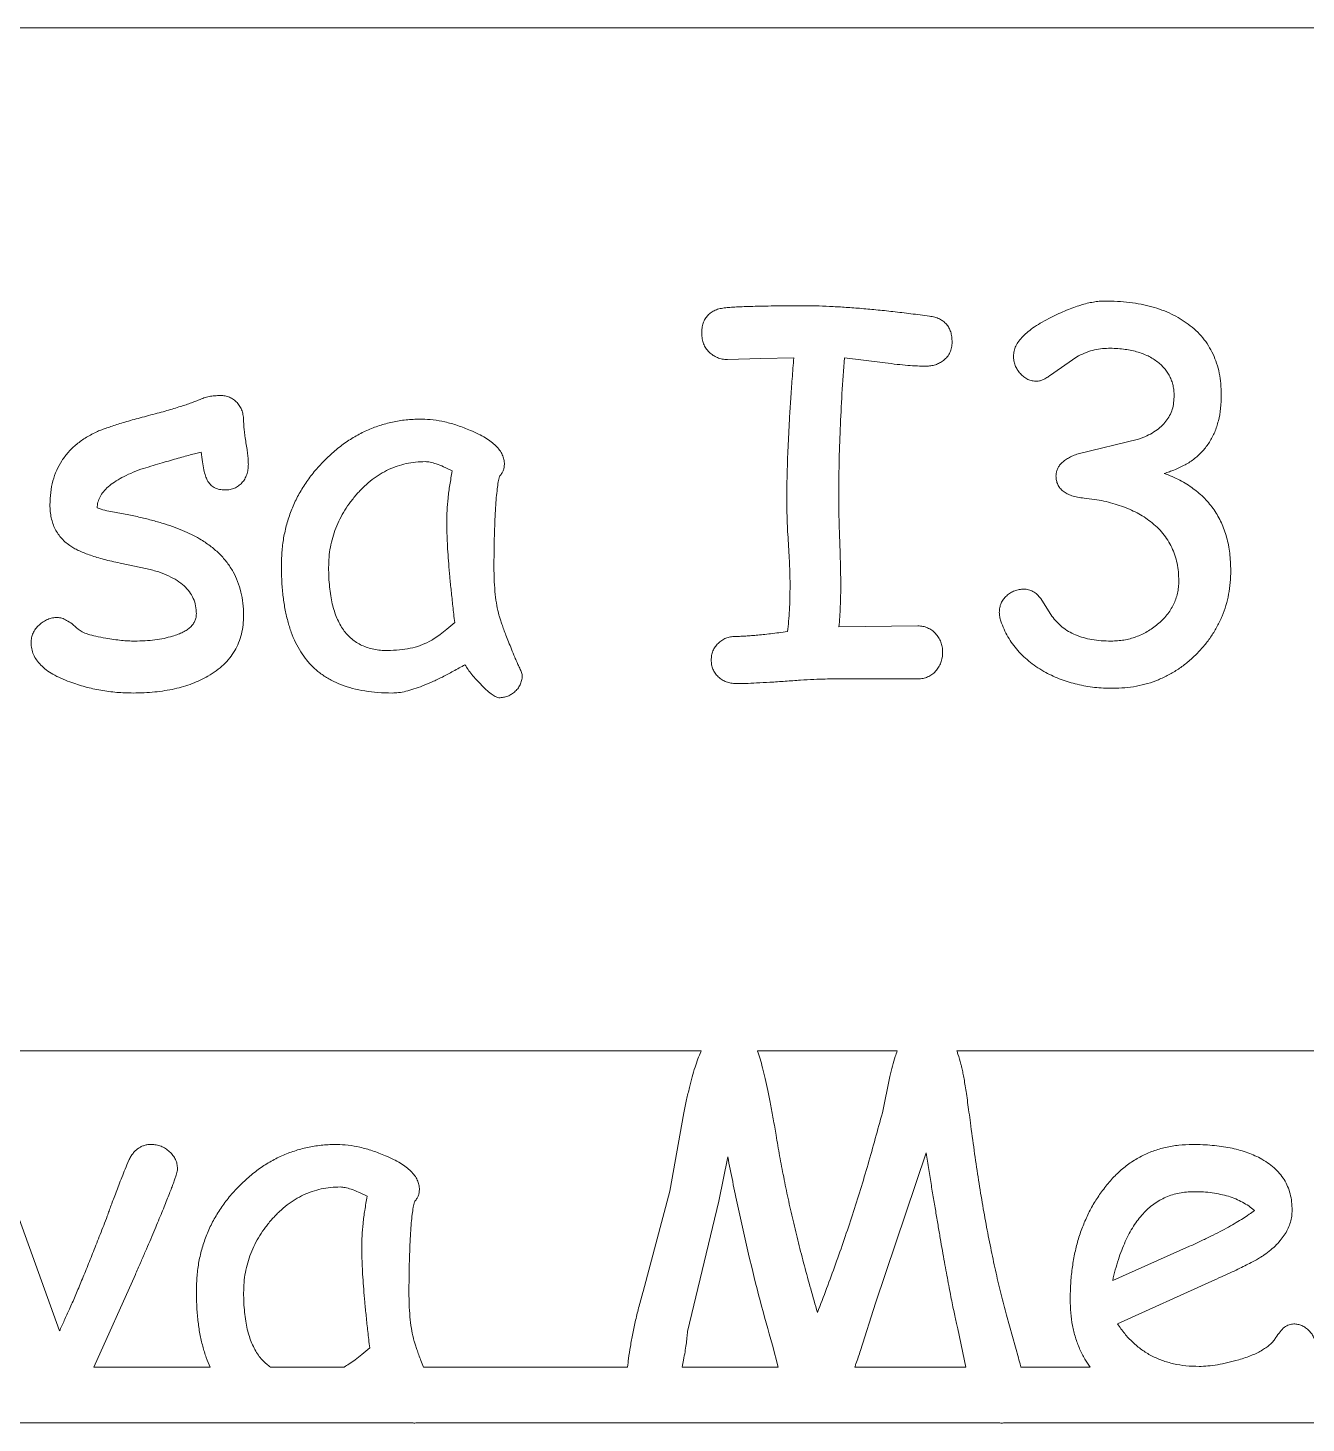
# Model space of a CAD drawing. Header units: millimetres. Extents: x 1474 to 2116, y 1544 to 1914.
# Drawn here: x 1626.9 to 1695.7, y 1838.9 to 1913.9 of the extents above; entities that cross this region are included whole.
import ezdxf

# ---------------------------------------------------------------- set-up
doc = ezdxf.new("R2010")
doc.units = ezdxf.units.MM

msp = doc.modelspace()

# ---------------------------------------------------------------- linework, layer by layer
at = {"color": 7, "linetype": 'Continuous', "lineweight": 15}
for p, q in [((1484.229, 1913.893), (1834.229, 1913.893)), ((1666.335, 1896.109), (1664.549, 1896.065)), ((1668.113, 1896.161), (1666.335, 1896.109)), ((1673.033, 1895.879), (1670.842, 1896.161)), ((1683.325, 1896.2), (1681.865, 1895.188)), ((1683.396, 1890.995), (1686.65, 1891.776)), ((1633.343, 1884.813), (1631.891, 1885.118)), ((1681.389, 1883.21), (1681.992, 1882.265)), ((1670.541, 1881.686), (1674.782, 1881.738)), ((1653.432, 1879.349), (1653.515, 1879.119)), ((1674.79, 1878.893), (1670.295, 1878.893)), ((1592.323, 1858.893), (1663.138, 1858.893)), ((1666.159, 1858.893), (1673.675, 1858.893)), ((1676.877, 1858.893), (1712.613, 1858.893)), ((1672.874, 1855.562), (1673.283, 1857.518)), ((1661.447, 1851.344), (1662.205, 1855.562)), ((1625.28, 1853.129), (1628.629, 1843.829)), ((1664.561, 1853.189), (1664.089, 1850.812)), ((1675.227, 1853.403), (1672.505, 1845.329)), ((1660.006, 1845.944), (1661.447, 1851.344)), ((1664.089, 1850.812), (1662.403, 1843.797)), ((1685.257, 1846.543), (1689.396, 1848.384)), ((1632.712, 1846.86), (1630.487, 1841.893)), ((1690.586, 1846.503), (1685.511, 1844.222)), ((1672.505, 1845.329), (1671.699, 1842.785)), ((1679.544, 1844.686), (1680.187, 1842.385)), ((1677.359, 1841.893), (1676.937, 1843.948)), ((1667.269, 1841.893), (1666.962, 1843.067)), ((1630.487, 1841.893), (1636.734, 1841.893)), ((1639.973, 1841.893), (1643.937, 1841.893)), ((1648.201, 1841.893), (1659.174, 1841.893)), ((1662.117, 1841.893), (1667.269, 1841.893)), ((1671.39, 1841.893), (1677.359, 1841.893)), ((1680.324, 1841.893), (1684.04, 1841.893)), ((1647.624, 1838.893), (1605.348, 1838.893)), ((1679.101, 1838.893), (1647.878, 1838.893)), ((1738.533, 1838.893), (1679.498, 1838.893))]:
    msp.add_line(p, q, dxfattribs=at)
for points, knots in [([(1663.165, 1897.462), (1663.168, 1897.561), (1663.175, 1897.75), (1663.233, 1898.018), (1663.339, 1898.247), (1663.479, 1898.446), (1663.668, 1898.601), (1663.89, 1898.728), (1664.157, 1898.809), (1664.349, 1898.834), (1664.45, 1898.847)], [0, 0, 0, 0, 0.140617, 0.267234, 0.384435, 0.495567, 0.608386, 0.726495, 0.856063, 1, 1, 1, 1]), ([(1664.45, 1898.847), (1664.552, 1898.855), (1664.777, 1898.873), (1665.143, 1898.898), (1665.571, 1898.91), (1666.057, 1898.928), (1666.605, 1898.939), (1667.213, 1898.946), (1667.881, 1898.956), (1668.347, 1898.955), (1668.589, 1898.954)], [0, 0, 0, 0, 0.074005, 0.163303, 0.265902, 0.383823, 0.516085, 0.662702, 0.824649, 1, 1, 1, 1]), ([(1668.589, 1898.954), (1668.823, 1898.953), (1669.304, 1898.95), (1670.049, 1898.919), (1670.836, 1898.876), (1671.668, 1898.817), (1672.542, 1898.736), (1673.461, 1898.642), (1674.421, 1898.525), (1675.075, 1898.439), (1675.409, 1898.394)], [0, 0, 0, 0, 0.102556, 0.210974, 0.326445, 0.447846, 0.57641, 0.710966, 0.852177, 1, 1, 1, 1]), ([(1681.94, 1898.323), (1682.083, 1898.393), (1682.359, 1898.527), (1682.767, 1898.711), (1683.157, 1898.864), (1683.529, 1898.984), (1683.88, 1899.089), (1684.212, 1899.152), (1684.524, 1899.203), (1684.727, 1899.206), (1684.825, 1899.208)], [0, 0, 0, 0, 0.156325, 0.30344, 0.44052, 0.569605, 0.688912, 0.800682, 0.903413, 1, 1, 1, 1]), ([(1684.825, 1899.208), (1685.055, 1899.204), (1685.505, 1899.197), (1686.159, 1899.136), (1686.777, 1899.043), (1687.359, 1898.908), (1687.905, 1898.734), (1688.414, 1898.519), (1688.889, 1898.267), (1689.178, 1898.065), (1689.32, 1897.966)], [0, 0, 0, 0, 0.14559, 0.284162, 0.415346, 0.540725, 0.661074, 0.777267, 0.890278, 1, 1, 1, 1]), ([(1675.409, 1898.394), (1675.505, 1898.377), (1675.687, 1898.345), (1675.939, 1898.255), (1676.148, 1898.123), (1676.331, 1897.97), (1676.46, 1897.768), (1676.559, 1897.541), (1676.612, 1897.279), (1676.62, 1897.095), (1676.623, 1896.998)], [0, 0, 0, 0, 0.141654, 0.269023, 0.386624, 0.499869, 0.613654, 0.731002, 0.859068, 1, 1, 1, 1]), ([(1679.925, 1896.252), (1679.931, 1896.341), (1679.944, 1896.525), (1680.048, 1896.794), (1680.206, 1897.062), (1680.433, 1897.321), (1680.718, 1897.582), (1681.071, 1897.832), (1681.48, 1898.088), (1681.782, 1898.242), (1681.94, 1898.323)], [0, 0, 0, 0, 0.088453, 0.181747, 0.282241, 0.395706, 0.521891, 0.66453, 0.823493, 1, 1, 1, 1]), ([(1689.32, 1897.966), (1689.462, 1897.853), (1689.742, 1897.63), (1690.106, 1897.24), (1690.412, 1896.814), (1690.665, 1896.353), (1690.86, 1895.857), (1690.998, 1895.326), (1691.083, 1894.759), (1691.093, 1894.369), (1691.098, 1894.169)], [0, 0, 0, 0, 0.124713, 0.245789, 0.365791, 0.485157, 0.60653, 0.731724, 0.862395, 1, 1, 1, 1]), ([(1664.549, 1896.065), (1664.455, 1896.069), (1664.271, 1896.077), (1664.007, 1896.157), (1663.766, 1896.28), (1663.555, 1896.453), (1663.379, 1896.661), (1663.256, 1896.905), (1663.175, 1897.174), (1663.168, 1897.364), (1663.165, 1897.462)], [0, 0, 0, 0, 0.128592, 0.250809, 0.372691, 0.495863, 0.62018, 0.742062, 0.866012, 1, 1, 1, 1]), ([(1676.623, 1896.998), (1676.619, 1896.899), (1676.611, 1896.709), (1676.516, 1896.441), (1676.371, 1896.201), (1676.23, 1896.077), (1676.159, 1896.014)], [0, 0, 0, 0, 0.261712, 0.503326, 0.748531, 1, 1, 1, 1]), ([(1685.031, 1896.668), (1684.885, 1896.663), (1684.593, 1896.654), (1684.16, 1896.56), (1683.732, 1896.416), (1683.462, 1896.273), (1683.325, 1896.2)], [0, 0, 0, 0, 0.244489, 0.488968, 0.740099, 1, 1, 1, 1]), ([(1687.678, 1895.926), (1687.597, 1895.987), (1687.433, 1896.109), (1687.157, 1896.257), (1686.862, 1896.386), (1686.541, 1896.487), (1686.198, 1896.572), (1685.829, 1896.625), (1685.438, 1896.662), (1685.169, 1896.666), (1685.031, 1896.668)], [0, 0, 0, 0, 0.107755, 0.219401, 0.33367, 0.452895, 0.579745, 0.711641, 0.852536, 1, 1, 1, 1]), ([(1667.736, 1888.419), (1667.736, 1888.685), (1667.736, 1889.234), (1667.76, 1890.081), (1667.784, 1890.976), (1667.832, 1891.919), (1667.882, 1892.911), (1667.945, 1893.952), (1668.026, 1895.04), (1668.083, 1895.782), (1668.113, 1896.161)], [0, 0, 0, 0, 0.102877, 0.212435, 0.32765, 0.449593, 0.57772, 0.712066, 0.853188, 1, 1, 1, 1]), ([(1670.842, 1896.161), (1670.793, 1895.514), (1670.695, 1894.236), (1670.605, 1892.339), (1670.54, 1890.486), (1670.533, 1889.265), (1670.529, 1888.661)], [0, 0, 0, 0, 0.259101, 0.512046, 0.758986, 1, 1, 1, 1]), ([(1675.223, 1895.704), (1675.068, 1895.707), (1674.74, 1895.713), (1674.22, 1895.746), (1673.644, 1895.803), (1673.243, 1895.853), (1673.033, 1895.879)], [0, 0, 0, 0, 0.211227, 0.448092, 0.711, 1, 1, 1, 1]), ([(1676.159, 1896.014), (1676.091, 1895.966), (1675.955, 1895.871), (1675.723, 1895.778), (1675.479, 1895.715), (1675.309, 1895.708), (1675.223, 1895.704)], [0, 0, 0, 0, 0.24906, 0.493683, 0.742145, 1, 1, 1, 1]), ([(1681.178, 1894.891), (1681.095, 1894.897), (1680.93, 1894.908), (1680.692, 1894.985), (1680.479, 1895.123), (1680.287, 1895.299), (1680.126, 1895.51), (1680.008, 1895.744), (1679.939, 1895.994), (1679.929, 1896.165), (1679.925, 1896.252)], [0, 0, 0, 0, 0.122941, 0.241315, 0.362406, 0.491438, 0.622939, 0.748708, 0.873396, 1, 1, 1, 1]), ([(1688.559, 1894.042), (1688.558, 1894.137), (1688.557, 1894.323), (1688.521, 1894.597), (1688.453, 1894.855), (1688.357, 1895.099), (1688.233, 1895.329), (1688.076, 1895.542), (1687.894, 1895.748), (1687.751, 1895.866), (1687.678, 1895.926)], [0, 0, 0, 0, 0.132131, 0.257961, 0.381211, 0.501462, 0.620489, 0.742683, 0.868674, 1, 1, 1, 1]), ([(1681.865, 1895.188), (1681.798, 1895.143), (1681.676, 1895.059), (1681.491, 1894.968), (1681.329, 1894.907), (1681.225, 1894.896), (1681.178, 1894.891)], [0, 0, 0, 0, 0.318281, 0.587751, 0.814753, 1, 1, 1, 1]), ([(1691.098, 1894.169), (1691.091, 1893.924), (1691.077, 1893.451), (1690.957, 1892.775), (1690.761, 1892.164), (1690.479, 1891.618), (1690.114, 1891.138), (1689.67, 1890.722), (1689.144, 1890.377), (1688.752, 1890.208), (1688.551, 1890.122)], [0, 0, 0, 0, 0.143339, 0.276135, 0.399933, 0.517586, 0.634103, 0.750693, 0.871933, 1, 1, 1, 1]), ([(1630.677, 1892.197), (1630.753, 1892.228), (1630.917, 1892.294), (1631.181, 1892.387), (1631.478, 1892.487), (1631.803, 1892.594), (1632.164, 1892.7), (1632.555, 1892.817), (1632.981, 1892.929), (1633.426, 1893.05), (1633.872, 1893.17), (1634.296, 1893.284), (1634.686, 1893.393), (1635.038, 1893.508), (1635.362, 1893.604), (1635.65, 1893.703), (1635.904, 1893.799), (1636.062, 1893.862), (1636.136, 1893.891)], [0, 0, 0, 0, 0.043279, 0.092644, 0.146823, 0.207364, 0.27254, 0.344096, 0.420992, 0.503608, 0.586223, 0.66312, 0.733816, 0.798533, 0.857333, 0.910855, 0.958266, 1, 1, 1, 1]), ([(1636.136, 1893.891), (1636.224, 1893.927), (1636.402, 1894.001), (1636.683, 1894.075), (1636.976, 1894.119), (1637.174, 1894.126), (1637.275, 1894.129)], [0, 0, 0, 0, 0.243376, 0.492274, 0.742275, 1, 1, 1, 1]), ([(1637.275, 1894.129), (1637.363, 1894.125), (1637.534, 1894.116), (1637.781, 1894.045), (1637.996, 1893.914), (1638.188, 1893.75), (1638.342, 1893.542), (1638.456, 1893.304), (1638.519, 1893.034), (1638.528, 1892.846), (1638.533, 1892.748)], [0, 0, 0, 0, 0.125631, 0.246197, 0.362592, 0.4835, 0.606719, 0.73052, 0.859259, 1, 1, 1, 1]), ([(1686.65, 1891.776), (1686.798, 1891.834), (1687.083, 1891.944), (1687.47, 1892.155), (1687.8, 1892.393), (1688.072, 1892.663), (1688.285, 1892.964), (1688.444, 1893.294), (1688.536, 1893.659), (1688.551, 1893.912), (1688.559, 1894.042)], [0, 0, 0, 0, 0.150007, 0.288004, 0.414856, 0.533149, 0.647803, 0.761165, 0.877137, 1, 1, 1, 1]), ([(1638.533, 1892.748), (1638.535, 1892.675), (1638.539, 1892.514), (1638.565, 1892.248), (1638.605, 1891.934), (1638.66, 1891.59), (1638.714, 1891.246), (1638.755, 1890.933), (1638.781, 1890.667), (1638.785, 1890.504), (1638.787, 1890.431)], [0, 0, 0, 0, 0.093597, 0.207995, 0.343418, 0.499997, 0.656575, 0.790311, 0.906403, 1, 1, 1, 1]), ([(1640.564, 1884.999), (1640.571, 1885.265), (1640.585, 1885.789), (1640.69, 1886.56), (1640.865, 1887.302), (1641.112, 1888.014), (1641.428, 1888.697), (1641.809, 1889.351), (1642.266, 1889.972), (1642.785, 1890.557), (1643.352, 1891.093), (1643.951, 1891.568), (1644.579, 1891.969), (1645.234, 1892.296), (1645.919, 1892.546), (1646.627, 1892.73), (1647.364, 1892.84), (1647.865, 1892.853), (1648.119, 1892.859)], [0, 0, 0, 0, 0.065921, 0.129726, 0.192348, 0.254413, 0.316129, 0.37839, 0.441694, 0.506913, 0.571808, 0.634798, 0.695785, 0.756152, 0.815859, 0.876094, 0.937025, 1, 1, 1, 1]), ([(1648.119, 1892.859), (1648.319, 1892.85), (1648.735, 1892.832), (1649.375, 1892.716), (1650.05, 1892.523), (1650.5, 1892.345), (1650.734, 1892.252)], [0, 0, 0, 0, 0.222341, 0.46244, 0.720562, 1, 1, 1, 1]), ([(1628.121, 1888.253), (1628.129, 1888.475), (1628.143, 1888.908), (1628.262, 1889.534), (1628.467, 1890.106), (1628.747, 1890.632), (1629.114, 1891.103), (1629.556, 1891.529), (1630.081, 1891.901), (1630.474, 1892.096), (1630.677, 1892.197)], [0, 0, 0, 0, 0.133576, 0.25966, 0.38016, 0.497347, 0.615617, 0.736862, 0.864372, 1, 1, 1, 1]), ([(1650.734, 1892.252), (1650.878, 1892.19), (1651.15, 1892.071), (1651.523, 1891.868), (1651.838, 1891.655), (1652.097, 1891.432), (1652.299, 1891.197), (1652.445, 1890.952), (1652.54, 1890.696), (1652.55, 1890.519), (1652.555, 1890.431)], [0, 0, 0, 0, 0.172713, 0.327179, 0.466537, 0.590384, 0.703011, 0.806163, 0.903344, 1, 1, 1, 1]), ([(1636.247, 1891.082), (1636.153, 1891.06), (1635.954, 1891.013), (1635.639, 1890.927), (1635.288, 1890.834), (1634.9, 1890.726), (1634.479, 1890.603), (1634.02, 1890.466), (1633.526, 1890.322), (1633.185, 1890.216), (1633.01, 1890.161)], [0, 0, 0, 0, 0.086045, 0.182386, 0.291027, 0.409696, 0.540991, 0.682328, 0.835969, 1, 1, 1, 1]), ([(1636.577, 1889.57), (1636.544, 1889.646), (1636.468, 1889.827), (1636.389, 1890.159), (1636.309, 1890.586), (1636.269, 1890.906), (1636.247, 1891.082)], [0, 0, 0, 0, 0.159442, 0.378866, 0.657031, 1, 1, 1, 1]), ([(1638.787, 1890.431), (1638.784, 1890.333), (1638.779, 1890.144), (1638.706, 1889.877), (1638.602, 1889.633), (1638.445, 1889.428), (1638.259, 1889.26), (1638.046, 1889.135), (1637.805, 1889.063), (1637.635, 1889.055), (1637.549, 1889.05)], [0, 0, 0, 0, 0.141516, 0.271556, 0.397095, 0.521117, 0.641383, 0.755929, 0.875451, 1, 1, 1, 1]), ([(1648.301, 1890.574), (1648.128, 1890.568), (1647.784, 1890.557), (1647.278, 1890.477), (1646.792, 1890.34), (1646.321, 1890.154), (1645.874, 1889.903), (1645.438, 1889.61), (1645.024, 1889.258), (1644.636, 1888.856), (1644.281, 1888.421), (1643.962, 1887.968), (1643.702, 1887.491), (1643.479, 1887.004), (1643.315, 1886.496), (1643.189, 1885.974), (1643.118, 1885.434), (1643.108, 1885.068), (1643.104, 1884.884)], [0, 0, 0, 0, 0.061038, 0.120857, 0.179784, 0.23845, 0.29842, 0.359719, 0.423106, 0.489243, 0.556026, 0.620559, 0.683873, 0.746563, 0.808801, 0.871436, 0.935266, 1, 1, 1, 1]), ([(1649.746, 1890.07), (1649.592, 1890.148), (1649.312, 1890.291), (1648.914, 1890.445), (1648.587, 1890.548), (1648.388, 1890.566), (1648.301, 1890.574)], [0, 0, 0, 0, 0.33531, 0.611851, 0.83127, 1, 1, 1, 1]), ([(1652.555, 1890.431), (1652.552, 1890.371), (1652.548, 1890.253), (1652.491, 1890.083), (1652.409, 1889.92), (1652.327, 1889.828), (1652.285, 1889.78)], [0, 0, 0, 0, 0.248289, 0.48992, 0.73821, 1, 1, 1, 1]), ([(1682.21, 1889.804), (1682.214, 1889.868), (1682.221, 1889.993), (1682.281, 1890.174), (1682.373, 1890.343), (1682.508, 1890.498), (1682.677, 1890.642), (1682.884, 1890.773), (1683.124, 1890.897), (1683.303, 1890.961), (1683.396, 1890.995)], [0, 0, 0, 0, 0.106552, 0.208498, 0.314224, 0.427021, 0.549155, 0.683274, 0.834349, 1, 1, 1, 1]), ([(1633.01, 1890.161), (1632.826, 1890.091), (1632.479, 1889.958), (1632.002, 1889.732), (1631.596, 1889.493), (1631.262, 1889.238), (1630.996, 1888.972), (1630.811, 1888.688), (1630.684, 1888.394), (1630.669, 1888.188), (1630.661, 1888.086)], [0, 0, 0, 0, 0.177598, 0.335339, 0.477422, 0.602721, 0.714318, 0.814454, 0.90836, 1, 1, 1, 1]), ([(1649.452, 1887.332), (1649.457, 1887.536), (1649.467, 1887.961), (1649.518, 1888.624), (1649.617, 1889.333), (1649.702, 1889.819), (1649.746, 1890.07)], [0, 0, 0, 0, 0.221743, 0.462805, 0.722714, 1, 1, 1, 1]), ([(1652.285, 1889.78), (1652.262, 1889.681), (1652.21, 1889.458), (1652.168, 1889.076), (1652.111, 1888.614), (1652.076, 1888.068), (1652.045, 1887.44), (1652.015, 1886.729), (1652.003, 1885.936), (1651.995, 1885.379), (1651.991, 1885.086)], [0, 0, 0, 0, 0.064603, 0.146214, 0.244547, 0.361106, 0.49438, 0.645289, 0.813807, 1, 1, 1, 1]), ([(1683.73, 1888.61), (1683.61, 1888.624), (1683.385, 1888.652), (1683.074, 1888.73), (1682.81, 1888.837), (1682.591, 1888.972), (1682.419, 1889.137), (1682.295, 1889.335), (1682.223, 1889.561), (1682.214, 1889.722), (1682.21, 1889.804)], [0, 0, 0, 0, 0.167755, 0.316305, 0.446151, 0.563871, 0.67215, 0.776573, 0.885088, 1, 1, 1, 1]), ([(1688.551, 1890.122), (1688.47, 1890.09), (1688.299, 1890.024), (1688.124, 1889.968), (1688.031, 1889.939)], [0, 0, 0, 0, 0.469434, 1, 1, 1, 1]), ([(1688.031, 1889.939), (1688.176, 1889.883), (1688.46, 1889.772), (1688.865, 1889.578), (1689.242, 1889.362), (1689.589, 1889.124), (1689.915, 1888.87), (1690.206, 1888.591), (1690.476, 1888.297), (1690.714, 1887.978), (1690.925, 1887.64), (1691.108, 1887.281), (1691.262, 1886.903), (1691.391, 1886.505), (1691.484, 1886.085), (1691.557, 1885.647), (1691.595, 1885.186), (1691.602, 1884.874), (1691.606, 1884.714)], [0, 0, 0, 0, 0.068495, 0.134433, 0.197602, 0.259665, 0.31982, 0.379176, 0.437344, 0.495615, 0.553984, 0.612881, 0.672721, 0.733903, 0.796665, 0.86219, 0.929454, 1, 1, 1, 1]), ([(1637.549, 1889.05), (1637.441, 1889.055), (1637.236, 1889.064), (1636.957, 1889.166), (1636.728, 1889.336), (1636.628, 1889.491), (1636.577, 1889.57)], [0, 0, 0, 0, 0.27832, 0.526057, 0.757897, 1, 1, 1, 1]), ([(1629.252, 1886.019), (1629.161, 1886.081), (1628.983, 1886.204), (1628.754, 1886.43), (1628.554, 1886.673), (1628.397, 1886.945), (1628.272, 1887.238), (1628.186, 1887.556), (1628.128, 1887.896), (1628.123, 1888.132), (1628.121, 1888.253)], [0, 0, 0, 0, 0.12571, 0.24781, 0.366306, 0.485786, 0.605897, 0.730092, 0.862051, 1, 1, 1, 1]), ([(1667.91, 1883.912), (1667.91, 1884.075), (1667.908, 1884.419), (1667.891, 1884.958), (1667.863, 1885.55), (1667.824, 1886.172), (1667.78, 1886.796), (1667.762, 1887.384), (1667.736, 1887.919), (1667.736, 1888.258), (1667.736, 1888.419)], [0, 0, 0, 0, 0.108177, 0.228714, 0.359019, 0.501762, 0.643628, 0.774773, 0.892703, 1, 1, 1, 1]), ([(1670.529, 1888.661), (1670.53, 1888.495), (1670.533, 1888.143), (1670.54, 1887.586), (1670.556, 1886.974), (1670.581, 1886.324), (1670.603, 1885.676), (1670.626, 1885.065), (1670.632, 1884.51), (1670.635, 1884.158), (1670.636, 1883.991)], [0, 0, 0, 0, 0.10702, 0.22594, 0.357632, 0.500412, 0.643192, 0.77406, 0.89298, 1, 1, 1, 1]), ([(1687.293, 1887.352), (1687.178, 1887.436), (1686.946, 1887.607), (1686.565, 1887.823), (1686.159, 1888.018), (1685.725, 1888.188), (1685.266, 1888.335), (1684.778, 1888.453), (1684.264, 1888.55), (1683.91, 1888.59), (1683.73, 1888.61)], [0, 0, 0, 0, 0.1116211, 0.2254455, 0.3427816, 0.4642819, 0.5905342, 0.720806, 0.8578825, 1, 1, 1, 1]), ([(1630.661, 1888.086), (1630.799, 1888.041), (1631.069, 1887.952), (1631.349, 1887.898), (1631.486, 1887.872)], [0, 0, 0, 0, 0.510332, 1, 1, 1, 1]), ([(1631.486, 1887.872), (1631.745, 1887.826), (1632.249, 1887.736), (1632.975, 1887.583), (1633.647, 1887.41), (1634.271, 1887.235), (1634.843, 1887.041), (1635.362, 1886.829), (1635.835, 1886.616), (1636.122, 1886.448), (1636.259, 1886.368)], [0, 0, 0, 0, 0.157142, 0.304687, 0.442198, 0.570986, 0.690932, 0.802366, 0.905026, 1, 1, 1, 1]), ([(1649.881, 1881.928), (1649.847, 1882.219), (1649.782, 1882.782), (1649.695, 1883.6), (1649.618, 1884.36), (1649.56, 1885.064), (1649.51, 1885.71), (1649.48, 1886.302), (1649.458, 1886.836), (1649.454, 1887.174), (1649.452, 1887.332)], [0, 0, 0, 0, 0.161981, 0.313541, 0.454689, 0.584641, 0.704209, 0.81337, 0.912199, 1, 1, 1, 1]), ([(1688.812, 1884.158), (1688.808, 1884.321), (1688.8, 1884.639), (1688.726, 1885.104), (1688.608, 1885.543), (1688.44, 1885.959), (1688.225, 1886.349), (1687.964, 1886.715), (1687.654, 1887.054), (1687.414, 1887.252), (1687.293, 1887.352)], [0, 0, 0, 0, 0.133146, 0.260066, 0.383342, 0.50461, 0.625589, 0.7465, 0.871233, 1, 1, 1, 1]), ([(1631.891, 1885.118), (1631.741, 1885.151), (1631.453, 1885.214), (1631.038, 1885.311), (1630.659, 1885.418), (1630.312, 1885.53), (1629.998, 1885.644), (1629.717, 1885.762), (1629.469, 1885.883), (1629.322, 1885.975), (1629.252, 1886.019)], [0, 0, 0, 0, 0.163863, 0.315309, 0.456506, 0.58591, 0.705063, 0.814195, 0.912341, 1, 1, 1, 1]), ([(1636.259, 1886.368), (1636.439, 1886.249), (1636.792, 1886.017), (1637.259, 1885.606), (1637.652, 1885.152), (1637.977, 1884.663), (1638.226, 1884.13), (1638.403, 1883.56), (1638.514, 1882.951), (1638.526, 1882.532), (1638.533, 1882.317)], [0, 0, 0, 0, 0.132802, 0.259717, 0.3815, 0.501409, 0.620147, 0.742204, 0.867898, 1, 1, 1, 1]), ([(1635.993, 1882.396), (1635.987, 1882.54), (1635.974, 1882.822), (1635.839, 1883.223), (1635.63, 1883.589), (1635.329, 1883.911), (1634.952, 1884.199), (1634.487, 1884.44), (1633.948, 1884.659), (1633.552, 1884.759), (1633.343, 1884.813)], [0, 0, 0, 0, 0.110422, 0.216345, 0.322166, 0.432423, 0.552969, 0.685978, 0.834005, 1, 1, 1, 1]), ([(1641.925, 1879.901), (1641.816, 1880.046), (1641.593, 1880.344), (1641.315, 1880.847), (1641.082, 1881.405), (1640.894, 1882.018), (1640.742, 1882.685), (1640.638, 1883.407), (1640.574, 1884.185), (1640.567, 1884.721), (1640.564, 1884.999)], [0, 0, 0, 0, 0.101569, 0.207291, 0.319404, 0.43844, 0.564827, 0.700604, 0.844987, 1, 1, 1, 1]), ([(1643.104, 1884.884), (1643.105, 1884.704), (1643.108, 1884.354), (1643.152, 1883.848), (1643.207, 1883.374), (1643.296, 1882.937), (1643.404, 1882.533), (1643.546, 1882.167), (1643.701, 1881.83), (1643.889, 1881.532), (1644.1, 1881.266), (1644.34, 1881.04), (1644.601, 1880.846), (1644.887, 1880.686), (1645.202, 1880.567), (1645.539, 1880.482), (1645.9, 1880.422), (1646.149, 1880.418), (1646.278, 1880.416)], [0, 0, 0, 0, 0.0865658, 0.1682679, 0.2445938, 0.3159795, 0.3826758, 0.4453143, 0.5045196, 0.5608437, 0.6147091, 0.6673733, 0.7187925, 0.7712062, 0.8243868, 0.8802597, 0.9382208, 1, 1, 1, 1]), ([(1651.991, 1885.086), (1651.993, 1884.822), (1651.995, 1884.321), (1652.039, 1883.616), (1652.108, 1882.995), (1652.191, 1882.617), (1652.23, 1882.44)], [0, 0, 0, 0, 0.298, 0.563697, 0.79635, 1, 1, 1, 1]), ([(1691.606, 1884.714), (1691.601, 1884.498), (1691.592, 1884.072), (1691.5, 1883.446), (1691.359, 1882.844), (1691.156, 1882.266), (1690.891, 1881.715), (1690.572, 1881.19), (1690.198, 1880.687), (1689.767, 1880.22), (1689.3, 1879.788), (1688.796, 1879.414), (1688.269, 1879.095), (1687.716, 1878.835), (1687.138, 1878.631), (1686.532, 1878.491), (1685.903, 1878.399), (1685.475, 1878.39), (1685.257, 1878.385)], [0, 0, 0, 0, 0.064834, 0.1278335, 0.1895209, 0.2506025, 0.3113912, 0.3727282, 0.4351978, 0.4993265, 0.5634552, 0.6259248, 0.687602, 0.7482203, 0.8093019, 0.8713759, 0.934769, 1, 1, 1, 1]), ([(1667.775, 1881.432), (1667.796, 1881.62), (1667.84, 1882.007), (1667.883, 1882.607), (1667.906, 1883.247), (1667.909, 1883.686), (1667.91, 1883.912)], [0, 0, 0, 0, 0.227985, 0.469717, 0.726955, 1, 1, 1, 1]), ([(1670.636, 1883.991), (1670.636, 1883.785), (1670.636, 1883.381), (1670.613, 1882.792), (1670.589, 1882.229), (1670.557, 1881.865), (1670.541, 1881.686)], [0, 0, 0, 0, 0.268181, 0.524468, 0.767156, 1, 1, 1, 1]), ([(1679.163, 1882.464), (1679.167, 1882.55), (1679.175, 1882.72), (1679.253, 1882.962), (1679.381, 1883.179), (1679.554, 1883.366), (1679.761, 1883.52), (1679.986, 1883.638), (1680.232, 1883.702), (1680.399, 1883.712), (1680.484, 1883.718)], [0, 0, 0, 0, 0.127978, 0.251369, 0.371748, 0.49941, 0.626846, 0.75223, 0.873974, 1, 1, 1, 1]), ([(1680.484, 1883.718), (1680.57, 1883.712), (1680.74, 1883.7), (1680.982, 1883.596), (1681.206, 1883.434), (1681.326, 1883.287), (1681.389, 1883.21)], [0, 0, 0, 0, 0.2377605, 0.472559, 0.7232559, 1, 1, 1, 1]), ([(1687.674, 1881.825), (1687.764, 1881.906), (1687.94, 1882.063), (1688.177, 1882.321), (1688.372, 1882.597), (1688.531, 1882.885), (1688.661, 1883.183), (1688.746, 1883.497), (1688.806, 1883.822), (1688.81, 1884.045), (1688.812, 1884.158)], [0, 0, 0, 0, 0.1348523, 0.264532, 0.3895506, 0.5112254, 0.6316834, 0.7514054, 0.8742938, 1, 1, 1, 1]), ([(1627.106, 1880.841), (1627.111, 1880.929), (1627.122, 1881.103), (1627.204, 1881.355), (1627.344, 1881.586), (1627.534, 1881.792), (1627.754, 1881.968), (1627.998, 1882.097), (1628.256, 1882.183), (1628.435, 1882.19), (1628.526, 1882.194)], [0, 0, 0, 0, 0.121706, 0.241168, 0.362874, 0.493997, 0.627168, 0.751863, 0.87482, 1, 1, 1, 1]), ([(1628.526, 1882.194), (1628.604, 1882.185), (1628.776, 1882.164), (1629.038, 1882.033), (1629.332, 1881.838), (1629.524, 1881.665), (1629.629, 1881.571)], [0, 0, 0, 0, 0.180989, 0.399865, 0.672791, 1, 1, 1, 1]), ([(1634.712, 1881.186), (1634.813, 1881.219), (1635.004, 1881.28), (1635.266, 1881.396), (1635.489, 1881.525), (1635.672, 1881.671), (1635.819, 1881.829), (1635.919, 1882.007), (1635.982, 1882.198), (1635.99, 1882.33), (1635.993, 1882.396)], [0, 0, 0, 0, 0.167995, 0.316857, 0.452802, 0.573329, 0.68588, 0.791722, 0.894905, 1, 1, 1, 1]), ([(1638.533, 1882.317), (1638.526, 1882.141), (1638.514, 1881.798), (1638.426, 1881.299), (1638.274, 1880.835), (1638.063, 1880.403), (1637.789, 1880.006), (1637.457, 1879.642), (1637.064, 1879.313), (1636.768, 1879.13), (1636.616, 1879.036)], [0, 0, 0, 0, 0.132226, 0.257204, 0.37834, 0.497728, 0.616917, 0.739146, 0.865954, 1, 1, 1, 1]), ([(1652.23, 1882.44), (1652.244, 1882.384), (1652.275, 1882.259), (1652.34, 1882.054), (1652.424, 1881.813), (1652.522, 1881.534), (1652.643, 1881.22), (1652.781, 1880.868), (1652.942, 1880.479), (1653.052, 1880.206), (1653.11, 1880.063)], [0, 0, 0, 0, 0.067916, 0.153021, 0.253938, 0.370211, 0.5024, 0.651999, 0.817576, 1, 1, 1, 1]), ([(1679.242, 1881.996), (1679.219, 1882.074), (1679.174, 1882.227), (1679.167, 1882.387), (1679.163, 1882.464)], [0, 0, 0, 0, 0.5151233, 1, 1, 1, 1]), ([(1681.992, 1882.265), (1682.075, 1882.158), (1682.241, 1881.945), (1682.542, 1881.67), (1682.884, 1881.438), (1683.265, 1881.245), (1683.687, 1881.1), (1684.149, 1880.998), (1684.648, 1880.934), (1684.995, 1880.927), (1685.174, 1880.924)], [0, 0, 0, 0, 0.112938, 0.225444, 0.339044, 0.456547, 0.58049, 0.710649, 0.850864, 1, 1, 1, 1]), ([(1629.629, 1881.571), (1629.7, 1881.52), (1629.864, 1881.403), (1630.196, 1881.287), (1630.619, 1881.167), (1630.94, 1881.11), (1631.117, 1881.079)], [0, 0, 0, 0, 0.164938, 0.381133, 0.659966, 1, 1, 1, 1]), ([(1648.508, 1880.893), (1648.598, 1880.946), (1648.802, 1881.065), (1649.121, 1881.293), (1649.488, 1881.586), (1649.743, 1881.808), (1649.881, 1881.928)], [0, 0, 0, 0, 0.18288, 0.410998, 0.681489, 1, 1, 1, 1]), ([(1664.966, 1881.174), (1665.043, 1881.175), (1665.208, 1881.177), (1665.473, 1881.19), (1665.772, 1881.21), (1666.105, 1881.238), (1666.474, 1881.273), (1666.877, 1881.323), (1667.315, 1881.373), (1667.618, 1881.412), (1667.775, 1881.432)], [0, 0, 0, 0, 0.081544, 0.175822, 0.281485, 0.399975, 0.531318, 0.67569, 0.831395, 1, 1, 1, 1]), ([(1674.782, 1881.738), (1674.874, 1881.734), (1675.053, 1881.728), (1675.306, 1881.641), (1675.537, 1881.514), (1675.737, 1881.334), (1675.905, 1881.119), (1676.029, 1880.876), (1676.103, 1880.607), (1676.111, 1880.421), (1676.116, 1880.325)], [0, 0, 0, 0, 0.127017, 0.246488, 0.366367, 0.4911, 0.616558, 0.742043, 0.867501, 1, 1, 1, 1]), ([(1681.659, 1879.234), (1681.514, 1879.317), (1681.228, 1879.483), (1680.835, 1879.769), (1680.472, 1880.074), (1680.155, 1880.412), (1679.866, 1880.768), (1679.622, 1881.155), (1679.407, 1881.562), (1679.297, 1881.85), (1679.242, 1881.996)], [0, 0, 0, 0, 0.1331638, 0.2633398, 0.3884669, 0.5110119, 0.6327713, 0.7543885, 0.875822, 1, 1, 1, 1]), ([(1685.174, 1880.924), (1685.29, 1880.928), (1685.521, 1880.935), (1685.863, 1880.974), (1686.194, 1881.046), (1686.512, 1881.145), (1686.82, 1881.274), (1687.118, 1881.429), (1687.405, 1881.611), (1687.584, 1881.753), (1687.674, 1881.825)], [0, 0, 0, 0, 0.128829, 0.255448, 0.379654, 0.502231, 0.624177, 0.747805, 0.872758, 1, 1, 1, 1]), ([(1629.197, 1878.726), (1629.031, 1878.789), (1628.717, 1878.909), (1628.291, 1879.128), (1627.926, 1879.361), (1627.631, 1879.621), (1627.395, 1879.895), (1627.227, 1880.192), (1627.123, 1880.51), (1627.111, 1880.73), (1627.106, 1880.841)], [0, 0, 0, 0, 0.167079, 0.317421, 0.451901, 0.574983, 0.687624, 0.792252, 0.895799, 1, 1, 1, 1]), ([(1631.117, 1881.079), (1631.265, 1881.055), (1631.547, 1881.01), (1631.955, 1880.964), (1632.325, 1880.928), (1632.561, 1880.925), (1632.672, 1880.924)], [0, 0, 0, 0, 0.2872648, 0.5477021, 0.7869308, 1, 1, 1, 1]), ([(1632.672, 1880.924), (1632.86, 1880.927), (1633.225, 1880.931), (1633.753, 1880.987), (1634.248, 1881.06), (1634.56, 1881.145), (1634.712, 1881.186)], [0, 0, 0, 0, 0.273242, 0.530283, 0.771876, 1, 1, 1, 1]), ([(1646.278, 1880.416), (1646.488, 1880.423), (1646.896, 1880.435), (1647.482, 1880.521), (1648.021, 1880.67), (1648.348, 1880.82), (1648.508, 1880.893)], [0, 0, 0, 0, 0.274607, 0.530992, 0.771243, 1, 1, 1, 1]), ([(1663.673, 1879.901), (1663.677, 1879.986), (1663.686, 1880.154), (1663.76, 1880.394), (1663.877, 1880.615), (1664.041, 1880.808), (1664.238, 1880.968), (1664.459, 1881.093), (1664.707, 1881.16), (1664.878, 1881.169), (1664.966, 1881.174)], [0, 0, 0, 0, 0.126284, 0.249349, 0.369767, 0.495285, 0.622316, 0.745397, 0.869803, 1, 1, 1, 1]), ([(1646.516, 1878.131), (1646.262, 1878.136), (1645.77, 1878.145), (1645.06, 1878.23), (1644.403, 1878.366), (1643.8, 1878.562), (1643.245, 1878.806), (1642.749, 1879.115), (1642.298, 1879.471), (1642.049, 1879.758), (1641.925, 1879.901)], [0, 0, 0, 0, 0.14978, 0.289508, 0.421001, 0.544762, 0.662703, 0.777156, 0.88856, 1, 1, 1, 1]), ([(1653.11, 1880.063), (1653.129, 1880.018), (1653.169, 1879.918), (1653.241, 1879.754), (1653.333, 1879.562), (1653.398, 1879.423), (1653.432, 1879.349)], [0, 0, 0, 0, 0.186253, 0.413067, 0.687255, 1, 1, 1, 1]), ([(1664.998, 1878.639), (1664.907, 1878.643), (1664.732, 1878.652), (1664.479, 1878.722), (1664.251, 1878.839), (1664.048, 1878.998), (1663.882, 1879.19), (1663.76, 1879.409), (1663.685, 1879.648), (1663.677, 1879.815), (1663.673, 1879.901)], [0, 0, 0, 0, 0.132914, 0.258087, 0.382607, 0.508805, 0.634462, 0.754739, 0.874842, 1, 1, 1, 1]), ([(1676.116, 1880.325), (1676.111, 1880.227), (1676.104, 1880.036), (1676.028, 1879.763), (1675.909, 1879.514), (1675.742, 1879.297), (1675.541, 1879.118), (1675.312, 1878.987), (1675.059, 1878.904), (1674.881, 1878.896), (1674.79, 1878.893)], [0, 0, 0, 0, 0.135338, 0.261804, 0.38736, 0.51351, 0.637495, 0.755069, 0.87556, 1, 1, 1, 1]), ([(1650.432, 1879.655), (1650.224, 1879.536), (1649.823, 1879.307), (1649.236, 1878.996), (1648.685, 1878.734), (1648.174, 1878.518), (1647.703, 1878.35), (1647.273, 1878.224), (1646.881, 1878.147), (1646.633, 1878.136), (1646.516, 1878.131)], [0, 0, 0, 0, 0.169673, 0.326203, 0.470175, 0.601022, 0.718214, 0.824244, 0.917472, 1, 1, 1, 1]), ([(1651.333, 1878.544), (1651.238, 1878.643), (1651.055, 1878.834), (1650.813, 1879.123), (1650.6, 1879.388), (1650.486, 1879.569), (1650.432, 1879.655)], [0, 0, 0, 0, 0.2879881, 0.55319, 0.7880322, 1, 1, 1, 1]), ([(1685.257, 1878.385), (1685.092, 1878.387), (1684.766, 1878.391), (1684.284, 1878.432), (1683.814, 1878.498), (1683.358, 1878.595), (1682.913, 1878.714), (1682.479, 1878.854), (1682.061, 1879.031), (1681.793, 1879.166), (1681.659, 1879.234)], [0, 0, 0, 0, 0.13283, 0.26181, 0.388459, 0.513259, 0.636435, 0.758381, 0.879324, 1, 1, 1, 1]), ([(1632.593, 1878.131), (1632.3, 1878.137), (1631.718, 1878.149), (1630.857, 1878.272), (1630.011, 1878.447), (1629.469, 1878.633), (1629.197, 1878.726)], [0, 0, 0, 0, 0.2532625, 0.5039442, 0.7512215, 1, 1, 1, 1]), ([(1636.616, 1879.036), (1636.48, 1878.964), (1636.203, 1878.818), (1635.765, 1878.631), (1635.3, 1878.478), (1634.809, 1878.35), (1634.292, 1878.252), (1633.749, 1878.18), (1633.179, 1878.142), (1632.791, 1878.135), (1632.593, 1878.131)], [0, 0, 0, 0, 0.11109, 0.224935, 0.342309, 0.463267, 0.589258, 0.720764, 0.857192, 1, 1, 1, 1]), ([(1652.261, 1877.877), (1652.209, 1877.889), (1652.078, 1877.918), (1651.875, 1878.062), (1651.617, 1878.268), (1651.434, 1878.445), (1651.333, 1878.544)], [0, 0, 0, 0, 0.138924, 0.343539, 0.633739, 1, 1, 1, 1]), ([(1653.515, 1879.119), (1653.511, 1879.032), (1653.503, 1878.864), (1653.426, 1878.625), (1653.313, 1878.404), (1653.143, 1878.222), (1652.949, 1878.07), (1652.735, 1877.957), (1652.502, 1877.892), (1652.342, 1877.882), (1652.261, 1877.877)], [0, 0, 0, 0, 0.131973, 0.256684, 0.380606, 0.508041, 0.633406, 0.756384, 0.876078, 1, 1, 1, 1]), ([(1670.295, 1878.893), (1670.13, 1878.891), (1669.763, 1878.887), (1669.157, 1878.86), (1668.442, 1878.821), (1667.652, 1878.766), (1666.863, 1878.711), (1666.146, 1878.671), (1665.536, 1878.645), (1665.166, 1878.641), (1664.998, 1878.639)], [0, 0, 0, 0, 0.093522, 0.207318, 0.342926, 0.498878, 0.65483, 0.790439, 0.904982, 1, 1, 1, 1]), ([(1662.205, 1855.562), (1662.252, 1855.797), (1662.344, 1856.25), (1662.494, 1856.894), (1662.645, 1857.475), (1662.794, 1857.992), (1662.946, 1858.445), (1663.067, 1858.735), (1663.131, 1858.878), (1663.138, 1858.893)], [0, 0, 0, 0, 0.1767759, 0.3395172, 0.4862083, 0.6179019, 0.7350557, 0.8370772, 0.8493825, 0.8493825, 0.8493825, 0.8493825]), ([(1666.159, 1858.893), (1666.161, 1858.888), (1666.213, 1858.748), (1666.31, 1858.443), (1666.441, 1857.95), (1666.587, 1857.382), (1666.728, 1856.735), (1666.869, 1856.009), (1667.016, 1855.208), (1667.111, 1854.648), (1667.16, 1854.355)], [0.0696306, 0.0696306, 0.0696306, 0.0696306, 0.0726545, 0.1594902, 0.2615319, 0.3785612, 0.5110393, 0.6590561, 0.8220352, 1, 1, 1, 1]), ([(1673.283, 1857.518), (1673.324, 1857.705), (1673.402, 1858.063), (1673.542, 1858.52), (1673.635, 1858.79), (1673.675, 1858.893)], [0, 0, 0, 0, 0.2855935, 0.5470336, 0.7113184, 0.7113184, 0.7113184, 0.7113184]), ([(1676.877, 1858.893), (1676.898, 1858.835), (1676.979, 1858.602), (1677.045, 1858.364), (1677.096, 1858.184)], [0.7585904, 0.7585904, 0.7585904, 0.7585904, 0.8181264, 1, 1, 1, 1]), ([(1677.096, 1858.184), (1677.115, 1858.113), (1677.158, 1857.953), (1677.21, 1857.685), (1677.27, 1857.366), (1677.334, 1856.997), (1677.396, 1856.576), (1677.463, 1856.105), (1677.535, 1855.583), (1677.583, 1855.218), (1677.607, 1855.026)], [0, 0, 0, 0, 0.06914, 0.155185, 0.256064, 0.37302, 0.505883, 0.654868, 0.818753, 1, 1, 1, 1]), ([(1669.386, 1844.821), (1669.715, 1845.687), (1670.377, 1847.428), (1671.283, 1850.088), (1672.123, 1852.801), (1672.623, 1854.638), (1672.874, 1855.562)], [0, 0, 0, 0, 0.245911, 0.494559, 0.745929, 1, 1, 1, 1]), ([(1677.607, 1855.026), (1677.674, 1854.53), (1677.804, 1853.557), (1678.013, 1852.125), (1678.241, 1850.751), (1678.472, 1849.43), (1678.725, 1848.167), (1678.979, 1846.955), (1679.254, 1845.801), (1679.449, 1845.052), (1679.544, 1844.686)], [0, 0, 0, 0, 0.142639, 0.279786, 0.412323, 0.539415, 0.661968, 0.779504, 0.892224, 1, 1, 1, 1]), ([(1632.355, 1853.006), (1632.391, 1853.073), (1632.46, 1853.203), (1632.583, 1853.378), (1632.718, 1853.528), (1632.867, 1853.646), (1633.023, 1853.746), (1633.195, 1853.812), (1633.377, 1853.854), (1633.501, 1853.858), (1633.565, 1853.859)], [0, 0, 0, 0, 0.144992, 0.281174, 0.408311, 0.528831, 0.644694, 0.761683, 0.878317, 1, 1, 1, 1]), ([(1633.565, 1853.859), (1633.655, 1853.855), (1633.835, 1853.845), (1634.096, 1853.774), (1634.335, 1853.644), (1634.553, 1853.477), (1634.738, 1853.278), (1634.879, 1853.056), (1634.961, 1852.811), (1634.972, 1852.641), (1634.978, 1852.554)], [0, 0, 0, 0, 0.127454, 0.25338, 0.377817, 0.509641, 0.63913, 0.759855, 0.877939, 1, 1, 1, 1]), ([(1635.993, 1845.999), (1636, 1846.265), (1636.014, 1846.789), (1636.119, 1847.56), (1636.294, 1848.302), (1636.541, 1849.014), (1636.857, 1849.697), (1637.238, 1850.351), (1637.695, 1850.972), (1638.214, 1851.557), (1638.782, 1852.093), (1639.38, 1852.568), (1640.008, 1852.969), (1640.664, 1853.296), (1641.349, 1853.546), (1642.056, 1853.73), (1642.793, 1853.84), (1643.294, 1853.853), (1643.548, 1853.859)], [0, 0, 0, 0, 0.065921, 0.129726, 0.192348, 0.254413, 0.316129, 0.37839, 0.441694, 0.506913, 0.571808, 0.634798, 0.695785, 0.756152, 0.815859, 0.876094, 0.937025, 1, 1, 1, 1]), ([(1643.548, 1853.859), (1643.748, 1853.85), (1644.164, 1853.832), (1644.804, 1853.716), (1645.479, 1853.523), (1645.929, 1853.345), (1646.163, 1853.252)], [0, 0, 0, 0, 0.2223413, 0.4624396, 0.7205622, 1, 1, 1, 1]), ([(1667.16, 1854.355), (1667.222, 1853.985), (1667.347, 1853.234), (1667.57, 1852.1), (1667.805, 1850.941), (1668.071, 1849.759), (1668.367, 1848.557), (1668.679, 1847.33), (1669.02, 1846.081), (1669.263, 1845.244), (1669.386, 1844.821)], [0, 0, 0, 0, 0.115051, 0.233001, 0.353728, 0.477428, 0.603746, 0.732913, 0.865154, 1, 1, 1, 1]), ([(1684.658, 1851.312), (1684.813, 1851.514), (1685.115, 1851.91), (1685.634, 1852.433), (1686.195, 1852.873), (1686.791, 1853.237), (1687.429, 1853.517), (1688.103, 1853.716), (1688.816, 1853.838), (1689.305, 1853.852), (1689.554, 1853.859)], [0, 0, 0, 0, 0.132578, 0.259954, 0.382836, 0.503923, 0.623825, 0.7448, 0.870064, 1, 1, 1, 1]), ([(1689.554, 1853.859), (1689.736, 1853.857), (1690.089, 1853.853), (1690.607, 1853.815), (1691.1, 1853.762), (1691.568, 1853.684), (1692.009, 1853.576), (1692.423, 1853.448), (1692.816, 1853.305), (1693.06, 1853.182), (1693.181, 1853.121)], [0, 0, 0, 0, 0.1455326, 0.2839266, 0.4164546, 0.5435611, 0.6648835, 0.7804445, 0.8916941, 1, 1, 1, 1]), ([(1631.2, 1849.999), (1631.233, 1850.093), (1631.302, 1850.289), (1631.415, 1850.596), (1631.535, 1850.933), (1631.676, 1851.294), (1631.827, 1851.683), (1631.989, 1852.1), (1632.168, 1852.543), (1632.291, 1852.849), (1632.355, 1853.006)], [0, 0, 0, 0, 0.092697, 0.193596, 0.305016, 0.425084, 0.554525, 0.693339, 0.841981, 1, 1, 1, 1]), ([(1646.163, 1853.252), (1646.307, 1853.19), (1646.579, 1853.071), (1646.952, 1852.868), (1647.267, 1852.655), (1647.526, 1852.432), (1647.728, 1852.197), (1647.874, 1851.952), (1647.969, 1851.696), (1647.979, 1851.519), (1647.984, 1851.431)], [0, 0, 0, 0, 0.172713, 0.327179, 0.466537, 0.590384, 0.703011, 0.806163, 0.903344, 1, 1, 1, 1]), ([(1666.962, 1843.067), (1666.739, 1843.868), (1666.286, 1845.492), (1665.665, 1847.981), (1665.085, 1850.555), (1664.738, 1852.303), (1664.561, 1853.189)], [0, 0, 0, 0, 0.239582, 0.48604, 0.739691, 1, 1, 1, 1]), ([(1676.937, 1843.948), (1676.912, 1844.044), (1676.861, 1844.248), (1676.793, 1844.578), (1676.705, 1844.944), (1676.626, 1845.355), (1676.532, 1845.804), (1676.443, 1846.296), (1676.344, 1846.826), (1676.234, 1847.396), (1676.13, 1848.008), (1676.013, 1848.659), (1675.894, 1849.35), (1675.773, 1850.084), (1675.64, 1850.857), (1675.506, 1851.67), (1675.367, 1852.523), (1675.274, 1853.105), (1675.227, 1853.403)], [0, 0, 0, 0, 0.031041, 0.065701, 0.105064, 0.148463, 0.196476, 0.248138, 0.304415, 0.364902, 0.429452, 0.498211, 0.571107, 0.648551, 0.730202, 0.815994, 0.905926, 1, 1, 1, 1]), ([(1693.181, 1853.121), (1693.318, 1853.044), (1693.585, 1852.895), (1693.937, 1852.616), (1694.237, 1852.31), (1694.484, 1851.971), (1694.674, 1851.602), (1694.812, 1851.201), (1694.891, 1850.77), (1694.901, 1850.473), (1694.907, 1850.32)], [0, 0, 0, 0, 0.135617, 0.263219, 0.385874, 0.504333, 0.623755, 0.743199, 0.868532, 1, 1, 1, 1]), ([(1634.978, 1852.554), (1634.976, 1852.527), (1634.971, 1852.46), (1634.938, 1852.343), (1634.897, 1852.187), (1634.83, 1851.997), (1634.753, 1851.769), (1634.656, 1851.504), (1634.541, 1851.204), (1634.404, 1850.867), (1634.256, 1850.491), (1634.088, 1850.08), (1633.901, 1849.634), (1633.7, 1849.149), (1633.476, 1848.63), (1633.239, 1848.072), (1632.98, 1847.479), (1632.803, 1847.071), (1632.712, 1846.86)], [0, 0, 0, 0, 0.012999, 0.032922, 0.059128, 0.09185, 0.131528, 0.176946, 0.229554, 0.28876, 0.354932, 0.42687, 0.506019, 0.591536, 0.683674, 0.78218, 0.887905, 1, 1, 1, 1]), ([(1643.731, 1851.574), (1643.557, 1851.568), (1643.213, 1851.557), (1642.707, 1851.477), (1642.221, 1851.34), (1641.75, 1851.154), (1641.303, 1850.903), (1640.867, 1850.61), (1640.453, 1850.258), (1640.065, 1849.856), (1639.71, 1849.421), (1639.391, 1848.968), (1639.131, 1848.491), (1638.909, 1848.004), (1638.744, 1847.496), (1638.618, 1846.974), (1638.547, 1846.434), (1638.537, 1846.068), (1638.533, 1845.884)], [0, 0, 0, 0, 0.061038, 0.120857, 0.179784, 0.23845, 0.29842, 0.359719, 0.423106, 0.489243, 0.556026, 0.620559, 0.683873, 0.746563, 0.808801, 0.871436, 0.935266, 1, 1, 1, 1]), ([(1645.175, 1851.07), (1645.021, 1851.148), (1644.741, 1851.291), (1644.343, 1851.445), (1644.016, 1851.548), (1643.817, 1851.566), (1643.731, 1851.574)], [0, 0, 0, 0, 0.33531, 0.611851, 0.83127, 1, 1, 1, 1]), ([(1647.984, 1851.431), (1647.982, 1851.371), (1647.977, 1851.253), (1647.92, 1851.083), (1647.838, 1850.92), (1647.756, 1850.828), (1647.714, 1850.78)], [0, 0, 0, 0, 0.248289, 0.48992, 0.73821, 1, 1, 1, 1]), ([(1644.881, 1848.332), (1644.886, 1848.536), (1644.896, 1848.961), (1644.947, 1849.624), (1645.046, 1850.333), (1645.131, 1850.819), (1645.175, 1851.07)], [0, 0, 0, 0, 0.2217429, 0.4628047, 0.7227143, 1, 1, 1, 1]), ([(1647.714, 1850.78), (1647.691, 1850.681), (1647.64, 1850.458), (1647.597, 1850.076), (1647.54, 1849.614), (1647.505, 1849.068), (1647.474, 1848.44), (1647.444, 1847.729), (1647.432, 1846.936), (1647.424, 1846.379), (1647.421, 1846.086)], [0, 0, 0, 0, 0.064603, 0.146214, 0.244547, 0.361106, 0.49438, 0.645289, 0.813807, 1, 1, 1, 1]), ([(1682.972, 1845.527), (1682.977, 1845.809), (1682.988, 1846.362), (1683.069, 1847.175), (1683.199, 1847.953), (1683.379, 1848.697), (1683.62, 1849.404), (1683.911, 1850.076), (1684.248, 1850.719), (1684.522, 1851.115), (1684.658, 1851.312)], [0, 0, 0, 0, 0.138023, 0.270777, 0.399502, 0.524222, 0.645263, 0.76449, 0.882704, 1, 1, 1, 1]), ([(1689.626, 1851.32), (1689.491, 1851.316), (1689.226, 1851.309), (1688.838, 1851.251), (1688.467, 1851.162), (1688.116, 1851.028), (1687.779, 1850.861), (1687.462, 1850.654), (1687.163, 1850.409), (1686.879, 1850.13), (1686.614, 1849.812), (1686.367, 1849.455), (1686.137, 1849.063), (1685.927, 1848.631), (1685.734, 1848.163), (1685.555, 1847.657), (1685.392, 1847.114), (1685.303, 1846.736), (1685.257, 1846.543)], [0, 0, 0, 0, 0.057393, 0.112471, 0.166312, 0.219131, 0.271911, 0.325534, 0.379865, 0.435899, 0.494543, 0.555501, 0.619984, 0.687595, 0.759401, 0.835123, 0.915491, 1, 1, 1, 1]), ([(1692.875, 1850.312), (1692.776, 1850.394), (1692.575, 1850.559), (1692.236, 1850.759), (1691.873, 1850.936), (1691.48, 1851.079), (1691.056, 1851.183), (1690.606, 1851.264), (1690.126, 1851.311), (1689.795, 1851.317), (1689.626, 1851.32)], [0, 0, 0, 0, 0.1114211, 0.2235881, 0.3389614, 0.4592007, 0.5840541, 0.7150387, 0.8538275, 1, 1, 1, 1]), ([(1628.629, 1843.829), (1628.717, 1844.017), (1628.9, 1844.41), (1629.184, 1845.03), (1629.479, 1845.712), (1629.793, 1846.454), (1630.122, 1847.256), (1630.467, 1848.117), (1630.827, 1849.038), (1631.073, 1849.672), (1631.2, 1849.999)], [0, 0, 0, 0, 0.09293, 0.194649, 0.306007, 0.426482, 0.556088, 0.694834, 0.842731, 1, 1, 1, 1]), ([(1689.396, 1848.384), (1689.592, 1848.475), (1689.97, 1848.65), (1690.516, 1848.912), (1691.018, 1849.164), (1691.476, 1849.41), (1691.888, 1849.649), (1692.258, 1849.874), (1692.585, 1850.091), (1692.782, 1850.241), (1692.875, 1850.312)], [0, 0, 0, 0, 0.162529, 0.313885, 0.455434, 0.58547, 0.704974, 0.813541, 0.911815, 1, 1, 1, 1]), ([(1694.907, 1850.32), (1694.902, 1850.211), (1694.893, 1849.993), (1694.818, 1849.671), (1694.701, 1849.356), (1694.538, 1849.048), (1694.32, 1848.751), (1694.06, 1848.461), (1693.757, 1848.176), (1693.527, 1848.005), (1693.407, 1847.916)], [0, 0, 0, 0, 0.110744, 0.222506, 0.334594, 0.452094, 0.576574, 0.708229, 0.848316, 1, 1, 1, 1]), ([(1645.31, 1842.928), (1645.276, 1843.219), (1645.211, 1843.782), (1645.125, 1844.6), (1645.047, 1845.36), (1644.989, 1846.064), (1644.939, 1846.71), (1644.909, 1847.302), (1644.887, 1847.836), (1644.883, 1848.174), (1644.881, 1848.332)], [0, 0, 0, 0, 0.161981, 0.313541, 0.454689, 0.584641, 0.704209, 0.81337, 0.912199, 1, 1, 1, 1]), ([(1693.407, 1847.916), (1693.344, 1847.876), (1693.204, 1847.788), (1692.97, 1847.646), (1692.682, 1847.501), (1692.356, 1847.327), (1691.978, 1847.146), (1691.557, 1846.943), (1691.086, 1846.73), (1690.758, 1846.581), (1690.586, 1846.503)], [0, 0, 0, 0, 0.071127, 0.157329, 0.259631, 0.377093, 0.508596, 0.657542, 0.820608, 1, 1, 1, 1]), ([(1636.734, 1841.893), (1636.657, 1842.057), (1636.506, 1842.423), (1636.324, 1843.018), (1636.171, 1843.685), (1636.067, 1844.407), (1636.003, 1845.185), (1635.997, 1845.721), (1635.993, 1845.999)], [0.2179689, 0.2179689, 0.2179689, 0.2179689, 0.3194037, 0.4384399, 0.5648273, 0.7006037, 0.8449871, 1, 1, 1, 1]), ([(1638.533, 1845.884), (1638.534, 1845.704), (1638.538, 1845.354), (1638.581, 1844.848), (1638.636, 1844.374), (1638.725, 1843.937), (1638.833, 1843.533), (1638.975, 1843.167), (1639.13, 1842.83), (1639.318, 1842.532), (1639.529, 1842.266), (1639.751, 1842.057), (1639.904, 1841.94), (1639.973, 1841.893)], [0, 0, 0, 0, 0.0865658, 0.1682679, 0.2445938, 0.3159795, 0.3826758, 0.4453143, 0.5045196, 0.5608437, 0.6147091, 0.6673733, 0.7072704, 0.7072704, 0.7072704, 0.7072704]), ([(1647.421, 1846.086), (1647.422, 1845.822), (1647.424, 1845.321), (1647.468, 1844.616), (1647.537, 1843.995), (1647.62, 1843.617), (1647.659, 1843.44)], [0, 0, 0, 0, 0.298, 0.563697, 0.79635, 1, 1, 1, 1]), ([(1659.174, 1841.893), (1659.19, 1842.044), (1659.236, 1842.415), (1659.326, 1843.015), (1659.455, 1843.704), (1659.607, 1844.424), (1659.797, 1845.174), (1659.935, 1845.683), (1660.006, 1845.944)], [0.2433855, 0.2433855, 0.2433855, 0.2433855, 0.3265986, 0.4483228, 0.5758933, 0.7108577, 0.8520757, 1, 1, 1, 1]), ([(1684.04, 1841.893), (1683.942, 1842.028), (1683.735, 1842.345), (1683.468, 1842.874), (1683.243, 1843.479), (1683.086, 1844.125), (1682.989, 1844.812), (1682.978, 1845.285), (1682.972, 1845.527)], [0.2659076, 0.2659076, 0.2659076, 0.2659076, 0.361587, 0.4820208, 0.6038458, 0.7300699, 0.8614386, 1, 1, 1, 1]), ([(1685.511, 1844.222), (1685.638, 1844.04), (1685.885, 1843.683), (1686.329, 1843.216), (1686.811, 1842.815), (1687.339, 1842.485), (1687.918, 1842.235), (1688.54, 1842.052), (1689.208, 1841.944), (1689.668, 1841.931), (1689.904, 1841.924)], [0, 0, 0, 0, 0.12803, 0.250844, 0.370893, 0.489735, 0.60994, 0.734322, 0.863697, 1, 1, 1, 1]), ([(1692.034, 1842.281), (1692.158, 1842.32), (1692.396, 1842.394), (1692.732, 1842.521), (1693.037, 1842.653), (1693.302, 1842.803), (1693.54, 1842.951), (1693.738, 1843.115), (1693.905, 1843.284), (1694.063, 1843.521), (1694.239, 1843.782), (1694.471, 1844.028), (1694.728, 1844.178), (1694.908, 1844.199), (1694.994, 1844.21)], [0, 0, 0, 0, 0.106599, 0.205676, 0.296501, 0.379993, 0.456549, 0.527085, 0.591898, 0.652133, 0.760811, 0.851831, 0.928968, 1, 1, 1, 1]), ([(1694.994, 1844.21), (1695.069, 1844.205), (1695.218, 1844.195), (1695.436, 1844.126), (1695.639, 1844.006), (1695.82, 1843.844), (1695.979, 1843.659), (1696.092, 1843.447), (1696.162, 1843.222), (1696.172, 1843.066), (1696.177, 1842.988)], [0, 0, 0, 0, 0.119204, 0.239025, 0.361363, 0.49337, 0.625615, 0.750615, 0.874481, 1, 1, 1, 1]), ([(1647.659, 1843.44), (1647.673, 1843.384), (1647.704, 1843.259), (1647.769, 1843.054), (1647.853, 1842.813), (1647.952, 1842.534), (1648.071, 1842.224), (1648.156, 1842.006), (1648.201, 1841.893)], [0, 0, 0, 0, 0.0679155, 0.1530213, 0.2539383, 0.3702114, 0.5023997, 0.6468412, 0.6468412, 0.6468412, 0.6468412]), ([(1662.403, 1843.797), (1662.393, 1843.689), (1662.372, 1843.458), (1662.322, 1843.094), (1662.264, 1842.693), (1662.193, 1842.289), (1662.142, 1842.018), (1662.117, 1841.893)], [0, 0, 0, 0, 0.0880856, 0.1872796, 0.296447, 0.4157937, 0.5191197, 0.5191197, 0.5191197, 0.5191197]), ([(1643.937, 1841.893), (1644.028, 1841.946), (1644.232, 1842.065), (1644.55, 1842.293), (1644.917, 1842.586), (1645.172, 1842.808), (1645.31, 1842.928)], [0.0002742, 0.0002742, 0.0002742, 0.0002742, 0.1828801, 0.4109975, 0.6814888, 1, 1, 1, 1]), ([(1671.699, 1842.785), (1671.62, 1842.544), (1671.521, 1842.245), (1671.412, 1841.949), (1671.39, 1841.893)], [0, 0, 0, 0, 0.2845271, 0.3523192, 0.3523192, 0.3523192, 0.3523192]), ([(1680.187, 1842.385), (1680.227, 1842.243), (1680.274, 1842.08), (1680.318, 1841.915), (1680.324, 1841.893)], [0, 0, 0, 0, 0.1949724, 0.2257367, 0.2257367, 0.2257367, 0.2257367]), ([(1689.904, 1841.924), (1690.061, 1841.93), (1690.392, 1841.941), (1690.907, 1842.013), (1691.46, 1842.124), (1691.838, 1842.227), (1692.034, 1842.281)], [0, 0, 0, 0, 0.218198, 0.45829, 0.717949, 1, 1, 1, 1])]:
    msp.add_open_spline(points, degree=3, knots=knots, dxfattribs=at)
for points in [[(1647.69, 1838.877), (1647.668, 1838.882), (1647.646, 1838.887), (1647.624, 1838.893)], [(1647.878, 1838.893), (1647.816, 1838.885), (1647.753, 1838.881), (1647.69, 1838.877)], [(1679.29, 1838.877), (1679.227, 1838.881), (1679.164, 1838.885), (1679.101, 1838.893)], [(1679.498, 1838.893), (1679.429, 1838.884), (1679.359, 1838.881), (1679.29, 1838.877)]]:
    msp.add_open_spline(points, degree=3, dxfattribs=at)

doc.saveas('drawing.dxf')
